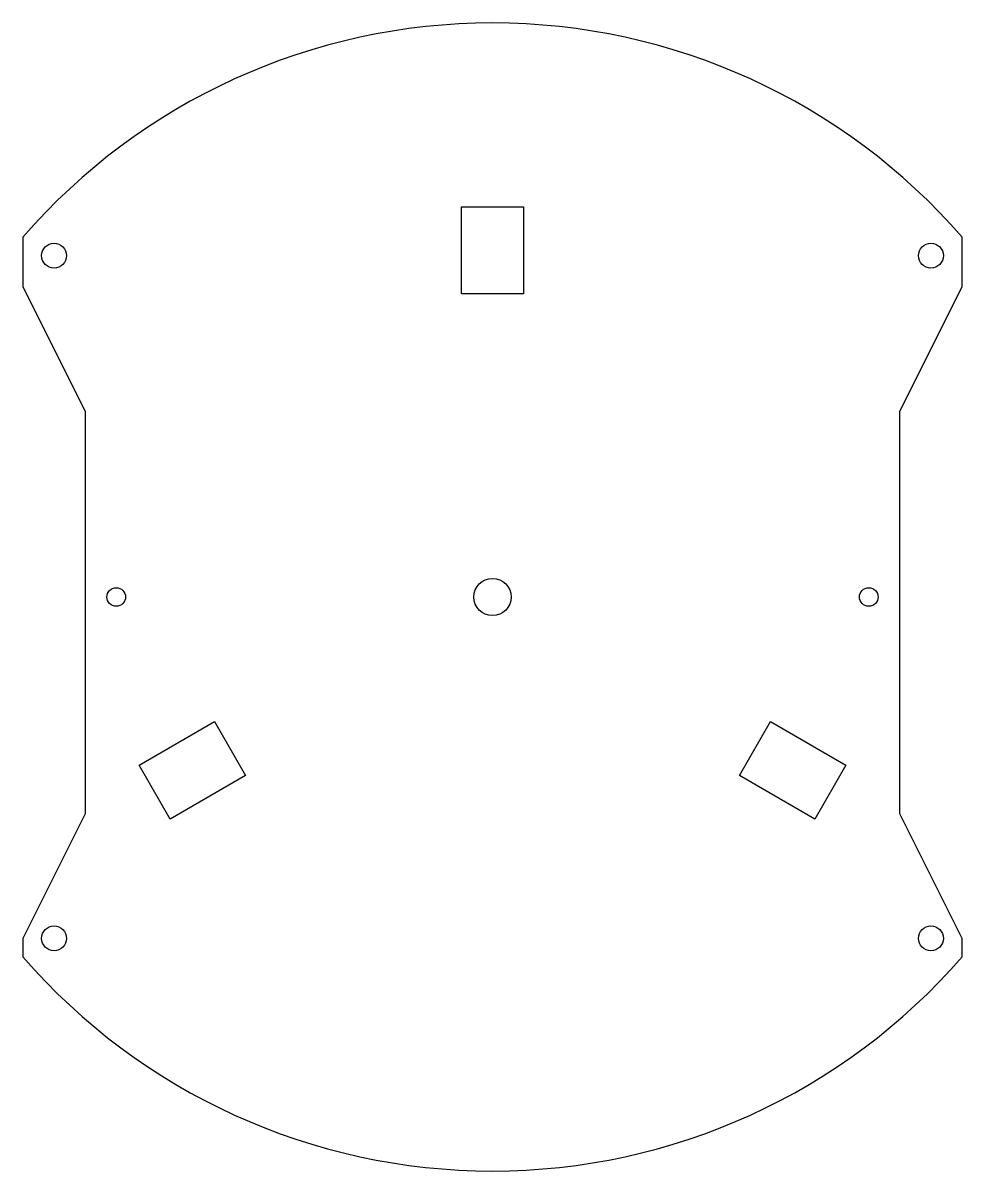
# Model space of a CAD drawing. Header units: millimetres. Extents: x -76 to 76, y -80 to 105.
import ezdxf

# ---------------------------------------------------------------- set-up
doc = ezdxf.new("R2010")
doc.units = ezdxf.units.MM

msp = doc.modelspace()

# ---------------------------------------------------------------- linework, layer by layer
msp.add_lwpolyline([(-75.5, 70.65), (-75.5, 62.65), (-65.5, 42.65), (-65.5, -22.15), (-75.5, -42.15), (-75.5, -45.15, 0.455994), (75.5, -45.15), (75.5, -42.15), (65.5, -22.15), (65.5, 42.65), (75.5, 62.65), (75.5, 70.65, 0.455994)], format="xyb", close=True)
for points in [[(5, 75.5), (5, 61.5), (-5, 61.5), (-5, 75.5)], [(-51.84, -22.96), (-56.84, -14.29), (-44.72, -7.29), (-39.72, -15.96)], [(56.84, -14.29), (51.84, -22.96), (39.72, -15.96), (44.72, -7.29)]]:
    msp.add_lwpolyline(points, close=True)
for centre, radius in [((-70.5, 67.65), 2), ((70.5, 67.65), 2), ((0, 12.75), 3), ((-60.5, 12.75), 1.5), ((60.5, 12.75), 1.5), ((-70.5, -42.15), 2), ((70.5, -42.15), 2)]:
    msp.add_circle(centre, radius)

doc.saveas('drawing.dxf')
